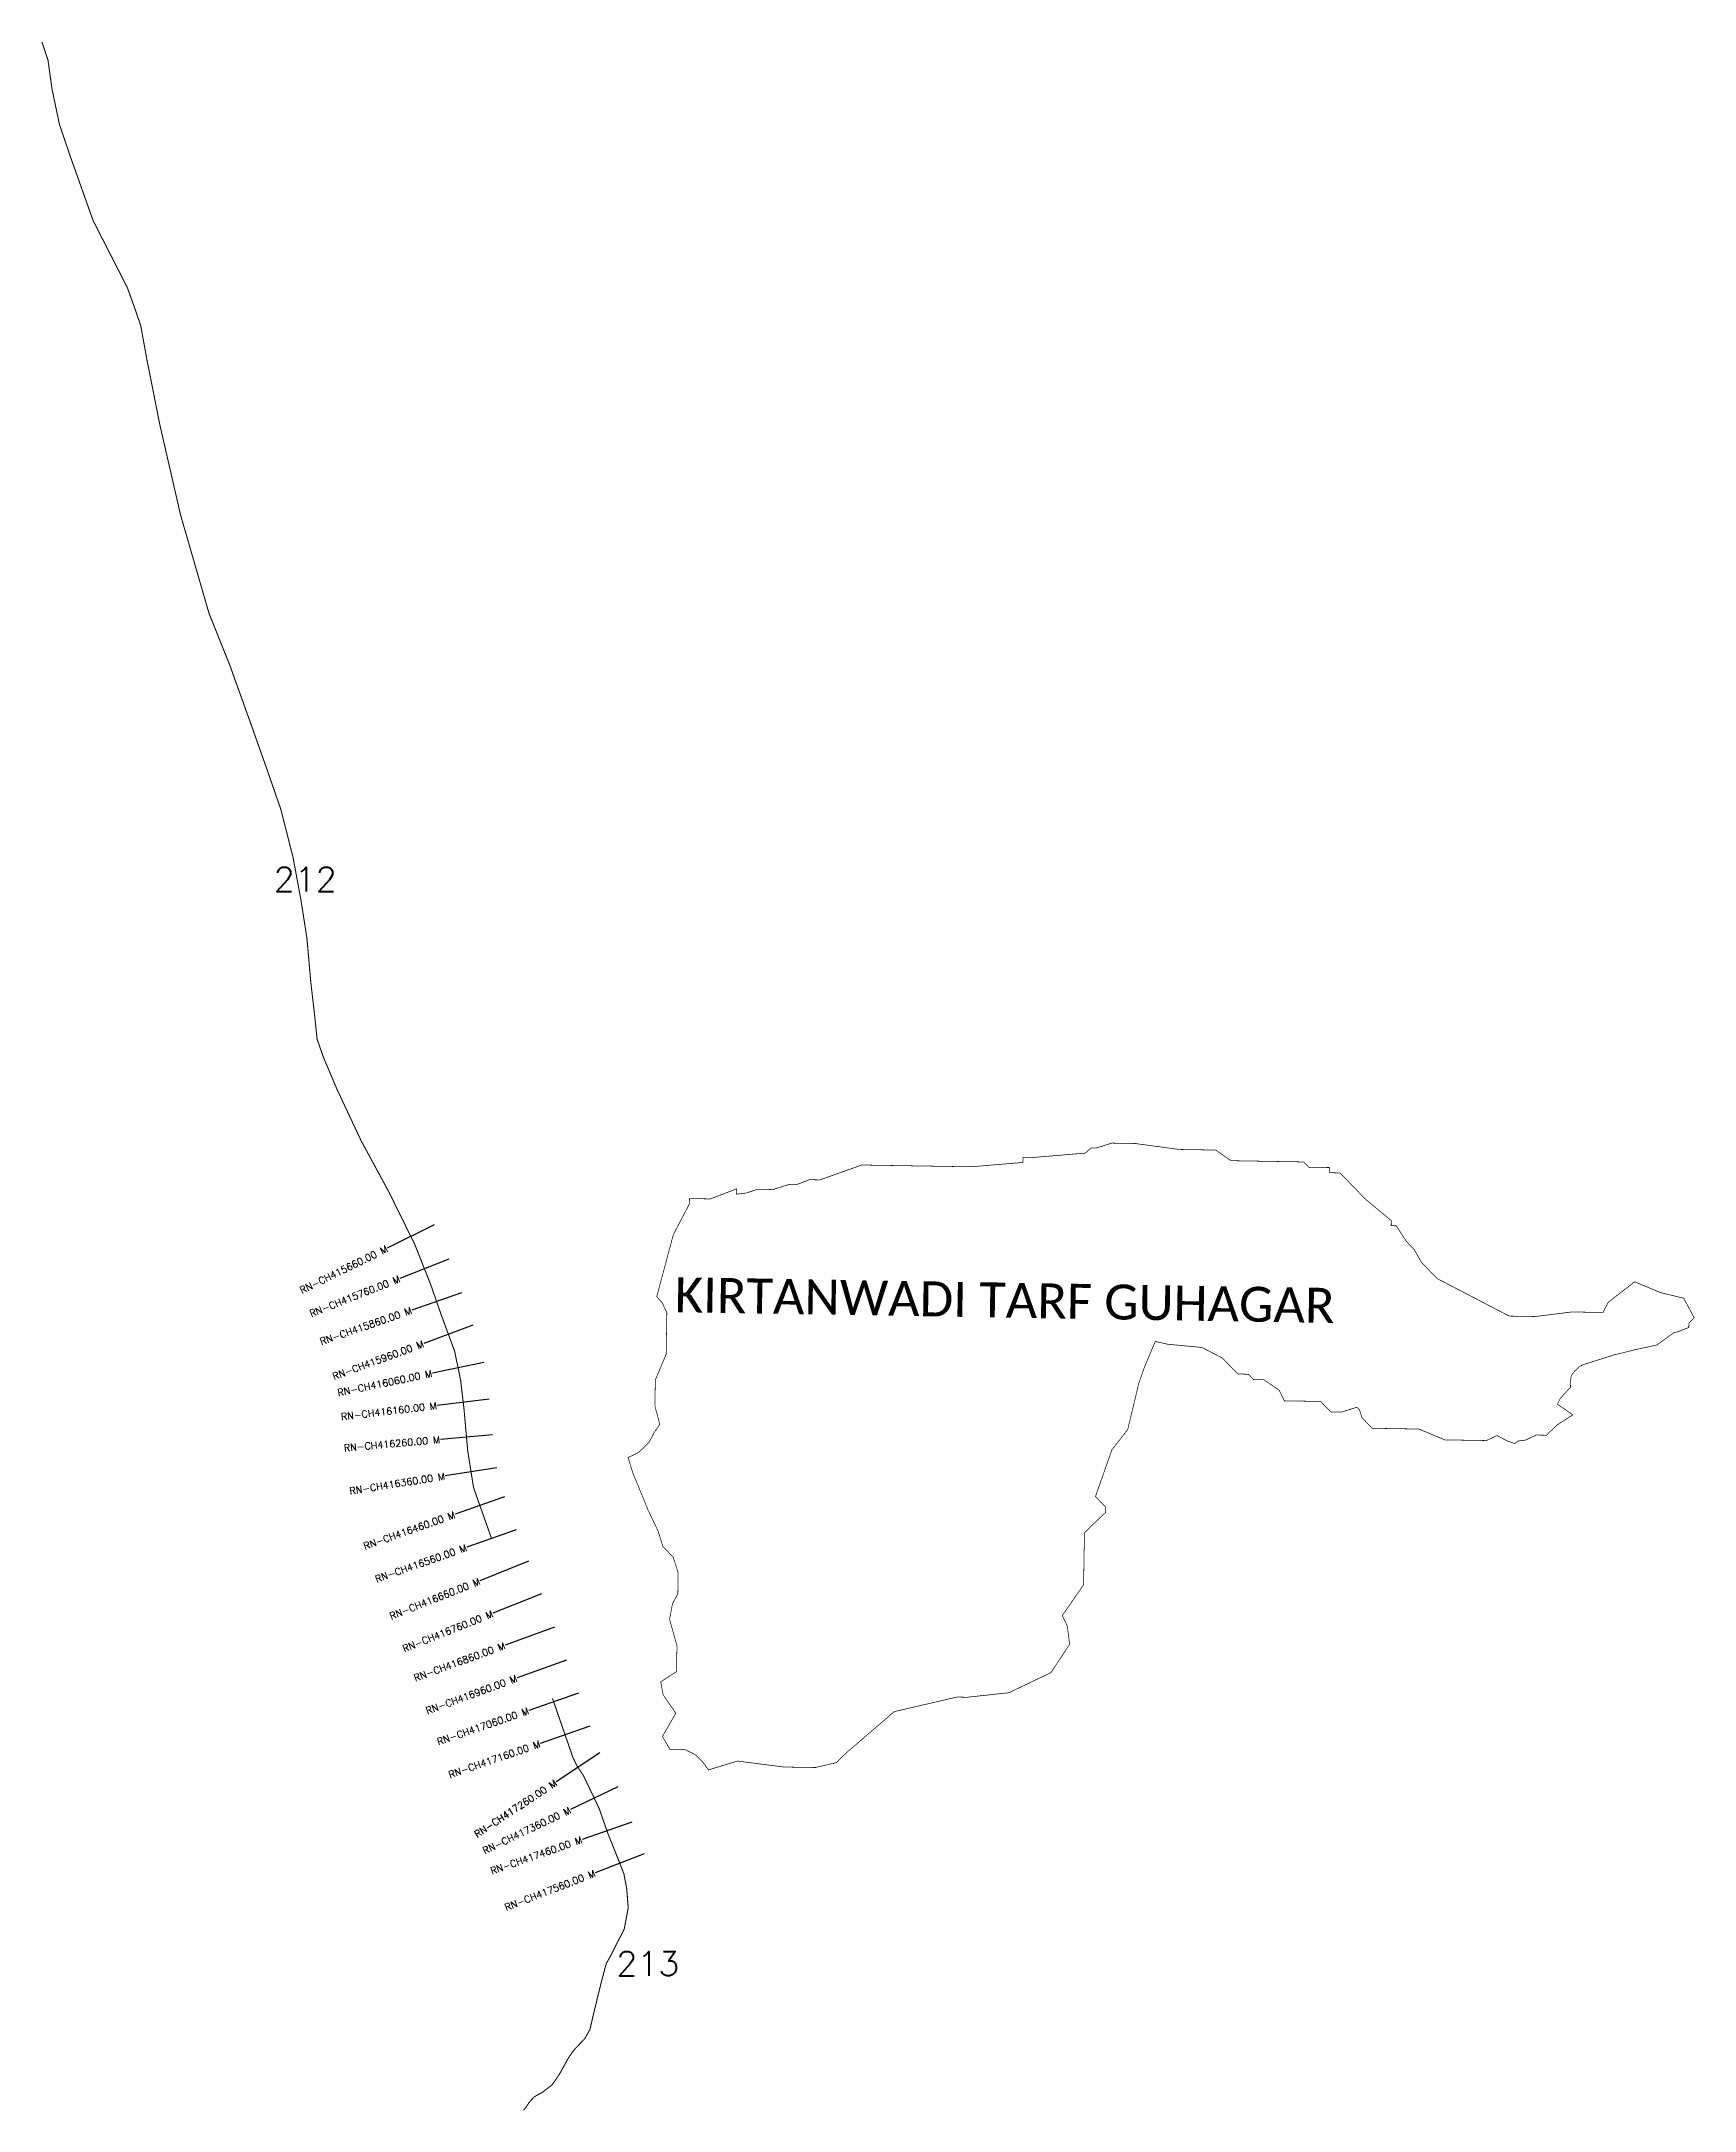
# Model space of a CAD drawing. Header units: metres. Extents: x 306499 to 311227, y 1931495 to 1937413.
import ezdxf
from ezdxf.enums import TextEntityAlignment as Align

# ---------------------------------------------------------------- set-up
doc = ezdxf.new("R2010")
doc.units = ezdxf.units.M
for name, color, linetype in [('CS', 134, 'Continuous'), ('CSMark', 6, 'Continuous'), ('NATURALLY PROTECTED', 3, 'Continuous'), ('VILLAGE NAME', 250, 'Continuous')]:
    doc.layers.add(name, color=color, linetype=linetype)
doc.styles.get("Standard").update_dxf_attribs({"font": 'simplex.shx'})

msp = doc.modelspace()

# ---------------------------------------------------------------- linework, layer by layer
at = {"color": 6, "const_width": 2, "flags": 128}
msp.add_lwpolyline([(308352.5, 1934103.5), (308412, 1934102.5), (308486.9, 1934131.1), (308486.6, 1934116.2), (308515.7, 1934119.5), (308546.4, 1934130.1), (308591, 1934129.3), (308635.8, 1934143.5), (308658.1, 1934143.1), (308695.5, 1934157.4), (308725.3, 1934156.9), (308845, 1934199.5), (309157.3, 1934194.4), (309306.2, 1934206.8), (309306.5, 1934221.6), (309336.2, 1934221.1), (309485.2, 1934233.6), (309500.3, 1934248.2), (309515.2, 1934247.9), (309560.1, 1934262.1), (309627, 1934261), (309753.1, 1934244), (309857.2, 1934242.3), (309901.3, 1934211.8), (310109.5, 1934208.3), (310124.2, 1934193.2), (310183.7, 1934192.3), (310183.4, 1934177.4), (310213.2, 1934176.9), (310279, 1934108.9), (310286.3, 1934101.3), (310359.6, 1934040.6), (310359.4, 1934025.7), (310374.3, 1934025.5), (310403.3, 1933980.4), (310425.2, 1933957.7), (310446.9, 1933920.1), (310490.8, 1933874.8), (310697.3, 1933767.3), (310771.6, 1933766.1), (310876, 1933779.2), (310965.2, 1933777.7), (310980.6, 1933807.2), (311055.9, 1933865.5), (311129.7, 1933834.5), (311196.4, 1933818.5), (311226.2, 1933762.1), (311211, 1933747.5), (311210.8, 1933734.8), (311192.3, 1933727.8), (311186.1, 1933724.8), (311165.7, 1933718.4), (311119, 1933684.5), (311060.1, 1933672), (311019.4, 1933661.7), (311000, 1933657.2), (310908.7, 1933628.5), (310903.1, 1933626.3), (310897.3, 1933622), (310881.2, 1933605.8), (310877, 1933600.7), (310874.2, 1933594.8), (310872.2, 1933583.4), (310872.4, 1933563.6), (310843.4, 1933532.2), (310834.9, 1933515.4), (310879, 1933484.9), (310833.9, 1933455.9), (310803.6, 1933426.6), (310773.9, 1933427.1), (310743.8, 1933412.7), (310721.1, 1933409.9), (310713.6, 1933402.6), (310691.4, 1933410.4), (310661.9, 1933425.7), (310631.9, 1933411.4), (310512.9, 1933413.3), (310439, 1933444.3), (310305.2, 1933446.5), (310276, 1933476.7), (310268.9, 1933499.2), (310261.6, 1933506.7), (310216.7, 1933492.6), (310187, 1933493.1), (310157.7, 1933523.3), (310053.6, 1933525), (310039.3, 1933555), (309995.1, 1933585.5), (309965.4, 1933586), (309950.8, 1933601.1), (309921, 1933601.6), (309877.2, 1933646.9), (309818.1, 1933677.7), (309721.6, 1933686.7), (309684.6, 1933694.8), (309653.6, 1933620.9), (309638, 1933576.5), (309606, 1933443.2), (309560.4, 1933384.4), (309513.6, 1933251.3), (309542.9, 1933221.1), (309542.6, 1933206.2), (309482.1, 1933147.7), (309479.7, 1932999), (309418.7, 1932910.8), (309433.1, 1932880.8), (309439.7, 1932828.6), (309386.3, 1932747.7), (309266.3, 1932690.2), (309147.1, 1932677.2), (309117.3, 1932677.7), (308938.2, 1932636.1), (308802.4, 1932519.3), (308772.1, 1932490), (308712.4, 1932476.2), (308623.2, 1932477.6), (308489.6, 1932494.7), (308406.9, 1932469.4), (308392.8, 1932488.9), (308370.9, 1932511.6), (308341.3, 1932526.9), (308296.7, 1932527.7), (308275.1, 1932565.2), (308313.4, 1932631.5), (308277, 1932684.2), (308270.2, 1932721.5), (308315.3, 1932750.5), (308316.6, 1932824.8), (308295.5, 1932899.6), (308303.6, 1932944), (308319, 1932973.5), (308320, 1933033.1), (308305.8, 1933077.9), (308276.6, 1933108.1), (308262.5, 1933153), (308233.7, 1933213), (308190.8, 1933317.8), (308176.7, 1933362.7), (308206.7, 1933377), (308236.9, 1933406.3), (308252.3, 1933435.8), (308267.5, 1933457.8), (308253.5, 1933510.1), (308254.7, 1933584.5), (308285.7, 1933658.4), (308287.7, 1933777.3), (308273.3, 1933807.3), (308258.7, 1933822.4), (308306.2, 1934000.2), (308352.3, 1934088.7), (308352.5, 1934103.5)], dxfattribs=at)
at = {"layer": 'CS'}
for p, q in [((307622.6, 1934028.2), (307488.1, 1933961.9)), ((307663.9, 1933930.6), (307524.4, 1933875.3)), ((307699.9, 1933833.9), (307558.2, 1933784.7)), ((307733.2, 1933741), (307592.4, 1933689.3)), ((307764, 1933634.6), (307617.1, 1933604.1)), ((307779.7, 1933529.3), (307630.7, 1933511.8)), ((307789.3, 1933427.6), (307639.9, 1933414.4)), ((307801.7, 1933333.6), (307653.6, 1933310.1)), ((307823.6, 1933250.5), (307682.2, 1933200.6)), ((307856.9, 1933156.2), (307715.5, 1933106.3)), ((307892.4, 1933066), (307753.1, 1933010.4)), ((307929.5, 1932973.1), (307790.2, 1932917.5)), ((307966, 1932877.6), (307825.1, 1932826.2)), ((308000.3, 1932783.7), (307859.4, 1932732.3)), ((308034.9, 1932688.5), (307893.1, 1932639.5)), ((308067.5, 1932594), (307925.8, 1932545)), ((308096.1, 1932518.1), (307970.9, 1932435.5)), ((308147.6, 1932420.8), (308012.3, 1932356.1)), ((308187.1, 1932320.2), (308045.5, 1932270.7)), ((308223, 1932229.6), (308083.1, 1932175.3))]:
    msp.add_line(p, q, dxfattribs=at)
at = {"layer": 'NATURALLY PROTECTED', "const_width": 3, "flags": 128}
for points in [[(306500.2, 1937411.8), (306517.6, 1937359.8), (306528.9, 1937278.1), (306550.2, 1937176.3), (306582.1, 1937082.3), (306646.7, 1936900.5), (306744.1, 1936709.8), (306763.1, 1936657.7), (306782.7, 1936600.5), (306801.6, 1936497.3), (306837.9, 1936315), (306897, 1936057.9), (306978.2, 1935777.2), (307037.2, 1935630.2), (307100.4, 1935454), (307145.1, 1935327.7), (307183.8, 1935216.1), (307218.5, 1935079.2), (307241.3, 1934956.2), (307258.2, 1934848), (307269.2, 1934723.2), (307281.5, 1934616.4), (307287.4, 1934559), (307305.7, 1934506.9), (307343.5, 1934417.6), (307413.7, 1934268), (307492.6, 1934122.5), (307567, 1933971.5), (307613, 1933855.4), (307641.7, 1933772.8), (307680.8, 1933666.3), (307697.6, 1933585.4), (307707.8, 1933498.7), (307718, 1933382.5), (307734.8, 1933276.8), (307785.5, 1933133.3)], [(307960.5, 1932674), (307961, 1932672.6), (308019, 1932505), (308030.2, 1932481.7), (308048.7, 1932453.8), (308094, 1932359.2), (308119.6, 1932285.9), (308153, 1932202.5), (308164.9, 1932171.9), (308172.7, 1932131.7), (308177.2, 1932074.6), (308165.8, 1932014.1), (308126, 1931936.1), (308114.1, 1931914.9), (308099.1, 1931857.6), (308081.8, 1931787.6), (308067.6, 1931726.5), (308052.4, 1931700), (308021.6, 1931667.8), (308006, 1931645.3), (307982.3, 1931602.3), (307969.5, 1931582.8), (307959.6, 1931568.8), (307932.9, 1931548.1), (307908.4, 1931534.3), (307893.9, 1931518.2), (307883.9, 1931503.1), (307877.9, 1931496.4)]]:
    msp.add_lwpolyline(points, dxfattribs=at)

# ---------------------------------------------------------------- texts
at = {"char_height": 70, "attachment_point": 1}
for s, insert in [('212', (307163.4, 1935051.4)), ('213', (308143.2, 1931950.4))]:
    msp.add_mtext_dynamic_manual_height_columns(s, width=95.172, gutter_width=1, heights=[0], dxfattribs=dict(at, insert=insert))
at = {"layer": 'CSMark'}
for s, rotation, p in [('RN-CH415660.00 M', 26.21748, (307487.2, 1933961.5)), ('RN-CH415760.00 M', 21.61936, (307523.5, 1933875)), ('RN-CH415860.00 M', 19.15352, (307557.2, 1933784.3)), ('RN-CH415960.00 M', 20.16422, (307591.5, 1933689)), ('RN-CH416060.00 M', 11.7133, (307616.1, 1933603.9)), ('RN-CH416160.00 M', 6.71391, (307629.7, 1933511.6)), ('RN-CH416260.00 M', 5.04581, (307638.9, 1933414.3)), ('RN-CH416360.00 M', 9.01853, (307652.6, 1933310)), ('RN-CH416460.00 M', 19.45026, (307681.2, 1933200.2)), ('RN-CH416560.00 M', 19.45026, (307714.5, 1933106)), ('RN-CH416660.00 M', 21.76939, (307752.2, 1933010)), ('RN-CH416760.00 M', 21.76939, (307789.3, 1932917.1)), ('RN-CH416860.00 M', 20.04191, (307824.2, 1932825.9)), ('RN-CH416960.00 M', 20.04191, (307858.5, 1932732)), ('RN-CH417060.00 M', 19.07626, (307892.2, 1932639.2)), ('RN-CH417160.00 M', 19.07626, (307924.8, 1932544.7)), ('RN-CH417260.00 M', 33.4512, (307970.1, 1932434.9)), ('RN-CH417360.00 M', 25.57346, (308011.4, 1932355.7)), ('RN-CH417460.00 M', 19.27574, (308044.5, 1932270.3)), ('RN-CH417560.00 M', 21.22119, (308082.2, 1932174.9))]:
    msp.add_text(s, height=20, rotation=rotation, dxfattribs=at).set_placement(p, align=Align.MIDDLE_RIGHT)
at = {"layer": 'VILLAGE NAME', "insert": (308311.4, 1933878.7), "char_height": 100, "attachment_point": 1, "rotation": 359.05347}
msp.add_mtext_dynamic_manual_height_columns('{\\fCalibri|b0|i0|c0|p34;KIRTANWADI TARF GUHAGAR}', width=7578.431, gutter_width=1398, heights=[710.5], dxfattribs=at)

doc.saveas('drawing.dxf')
